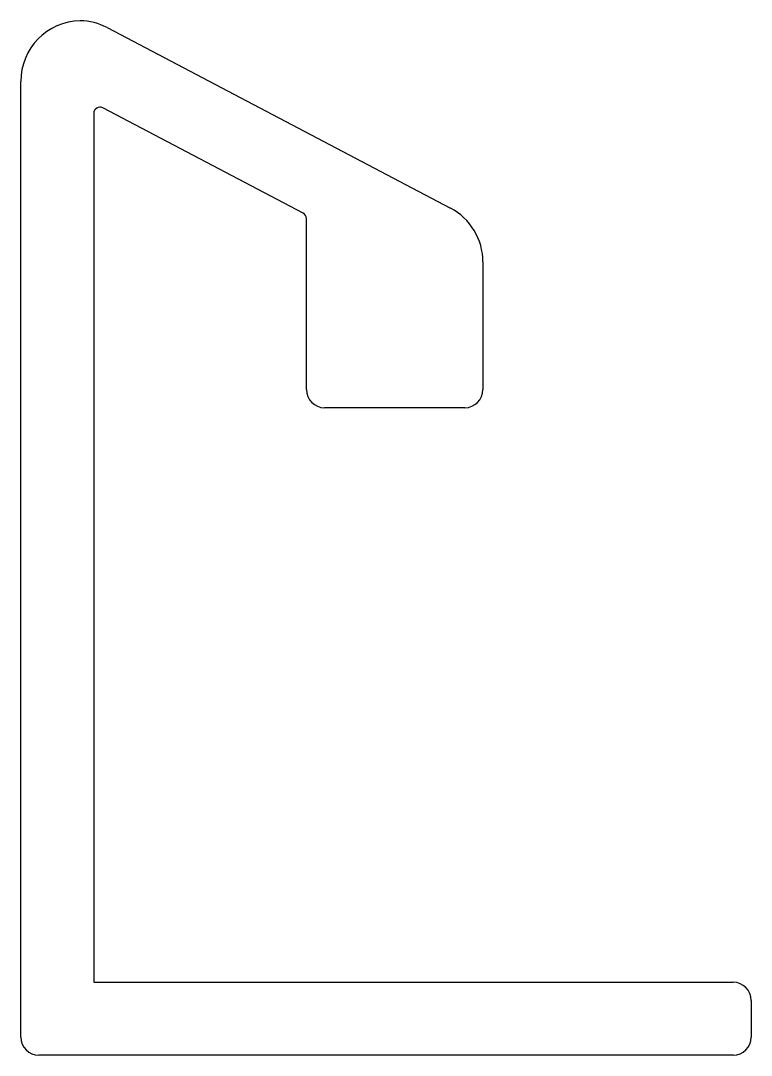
# Model space of a CAD drawing. Extents: x 794.8 to 806.8, y 604.8 to 621.8.
import ezdxf

# ---------------------------------------------------------------- set-up
doc = ezdxf.new("R2010")
doc.units = 0
doc.layers.get('0').update_dxf_attribs({"linetype": 'CONTINUOUS'})

msp = doc.modelspace()

# ---------------------------------------------------------------- linework, layer by layer
at = {"color": 7, "linetype": 'CONTINUOUS'}
for p, q in [((796.188, 621.652), (801.827, 618.688)), ((794.77, 605.067), (794.77, 620.767)), ((799.408, 618.604), (796.116, 620.334)), ((795.97, 620.246), (795.97, 605.967)), ((799.462, 615.707), (799.462, 618.515)), ((802.362, 617.803), (802.362, 615.707)), ((802.062, 615.407), (799.762, 615.407)), ((795.97, 605.967), (806.47, 605.967)), ((806.77, 605.667), (806.77, 605.067)), ((806.47, 604.767), (795.07, 604.767))]:
    msp.add_line(p, q, dxfattribs=at)
for centre, radius, start, end in [((795.77, 620.767), 1, 91.3417, 180), ((795.723, 620.767), 1, 62.2698, 88.6583), ((796.07, 620.246), 0.1, 62.2698, 180), ((801.362, 617.803), 1, 0, 62.2698), ((799.362, 618.515), 0.1, 360, 62.2698), ((799.762, 615.707), 0.3, 180, 270), ((802.062, 615.707), 0.3, 270, 360), ((806.47, 605.667), 0.3, 360, 90), ((795.07, 605.067), 0.3, 180, 270), ((806.47, 605.067), 0.3, 270, 0)]:
    msp.add_arc(centre, radius, start, end, dxfattribs=at)

doc.saveas('drawing.dxf')
